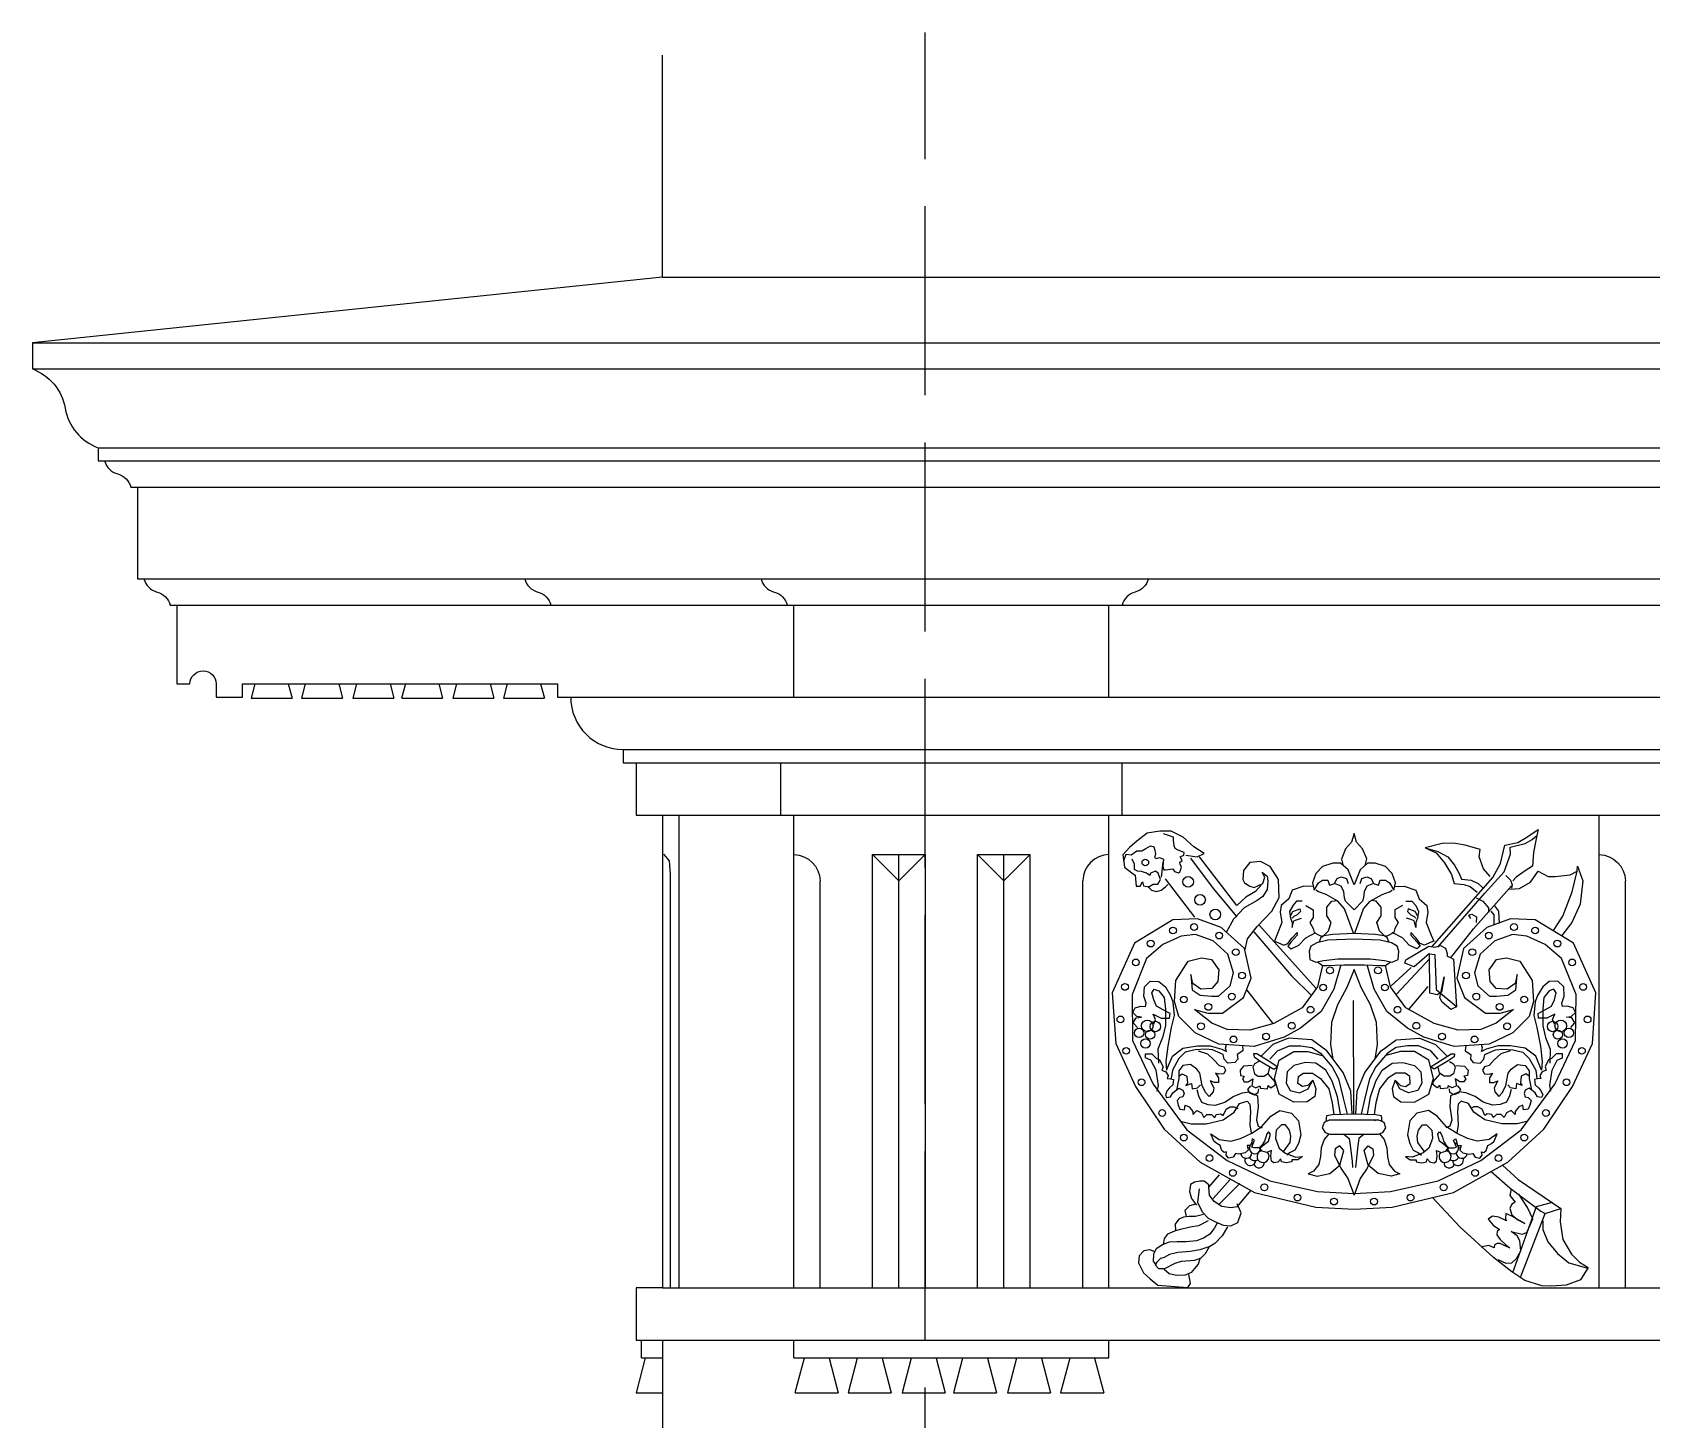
# Model space of a CAD drawing. Extents: x 70 to 1699, y 189 to 2322.
# Drawn here: x 70 to 686, y 1793 to 2322 of the extents above; entities that cross this region are included whole.
import ezdxf

# ---------------------------------------------------------------- set-up
doc = ezdxf.new("R2010")
doc.units = 0
doc.header["$LTSCALE"] = 10
doc.header["$MEASUREMENT"] = 0
doc.linetypes.add('ACAD_ISO02W100', pattern=[15, 12, -3])
for name, color, linetype in [('3', 3, 'CONTINUOUS'), ('4', 4, 'CONTINUOUS'), ('7', 7, 'CONTINUOUS')]:
    doc.layers.add(name, color=color, linetype=linetype)

msp = doc.modelspace()

# ---------------------------------------------------------------- linework, layer by layer
at = {"layer": '3', "linetype": 'ACAD_ISO02W100', "ltscale": 0.6}
msp.add_lwpolyline([(409.57, 293.44), (409.57, 2321.68)], dxfattribs=at)
at = {"layer": '3'}
for points in [[(94.57, 2163.47), (881.25, 2163.47)], [(294.57, 2048.47), (874.88, 2048.47)], [(485.25, 2006.06), (486.11, 2008.64), (488.04, 2008.42), (490.19, 2009.93), (492.13, 2009.93), (493.63, 2010.79), (495.35, 2011.86), (496.64, 2011.43), (497.07, 2010.14), (497.29, 2008.64), (496.86, 2007.35), (497.72, 2006.92), (498.79, 2007.35), (500.3, 2006.71), (500.08, 2003.91), (500.51, 2002.62), (501.15, 2002.62), (503.95, 2003.05), (504.59, 2001.98), (506.1, 2001.55), (506.53, 2001.76), (507.17, 2003.7), (506.74, 2004.77), (506.53, 2005.63), (507.39, 2006.28), (506.74, 2007.56), (508.03, 2008.21), (508.25, 2009.28), (505.88, 2010.14), (504.81, 2010.79), (504.38, 2011.86), (504.16, 2014.01), (504.16, 2015.08), (500.3, 2016.37)], [(600.03, 2011.07), (604.81, 2009.67), (608.6, 2007.68), (611.19, 2004.49), (612.99, 2001.31), (613.78, 1999.12), (617.57, 1998.72), (620.16, 1997.52), (621.56, 1996.13), (622.16, 1995.53)], [(604.81, 1973.22), (622.75, 1993.74), (630.13, 2001.9), (632.52, 2008.68), (632.32, 2011.27), (638.1, 2012.66), (640.69, 2014.25), (642.69, 2015.85)], [(312.59, 1843.47), (312.59, 2000.88), (312.22, 2006.06), (310, 2008.64)], [(389.57, 2008.47), (399.57, 1998.47), (409.57, 2008.47)], [(429.57, 2008.47), (439.57, 1998.47), (449.57, 2008.47)], [(500.08, 2005.63), (499.44, 1999.83)], [(510.61, 2007.14), (519.21, 1995.54), (528.24, 1984.79)], [(630.73, 2000.51), (632.52, 1998.72), (633.12, 1996.92), (632.92, 1995.73)], [(648.86, 1979.6), (652.45, 1984.97), (656.04, 1994.34), (657.83, 2002.1)], [(572.65, 1978.5), (569.33, 1987.78), (566.75, 1990.68), (562.24, 1993.26), (559.34, 1994.23), (558.37, 1994.87)], [(573.16, 1978.5), (576.47, 1987.78), (579.05, 1990.68), (583.57, 1993.26), (586.47, 1994.23), (587.44, 1994.87)], [(619.36, 1991.95), (621.96, 1990.75), (624.15, 1988.16), (624.15, 1986.37)], [(553.21, 1990.68), (550.95, 1990.68), (549.69, 1989.18), (548.37, 1986.81), (548.69, 1984.24), (549.34, 1982.63), (549.34, 1980.69), (549.98, 1983.27), (550.95, 1983.59), (552.89, 1984.24)], [(548.69, 1985.2), (549.66, 1986.81), (552.24, 1987.78), (552.56, 1986.81), (551.27, 1985.53), (549.98, 1984.88), (549.34, 1984.24)], [(554.5, 1989.07), (557.4, 1987.46), (557.4, 1984.56), (556.11, 1982.63), (557.4, 1980.37), (557.72, 1978.76), (559.66, 1977.79), (560.95, 1977.15), (563.21, 1979.4), (564.17, 1982.63), (562.56, 1985.2), (562.56, 1988.43), (564.5, 1990.68), (566.43, 1991)], [(591.31, 1989.07), (588.41, 1987.46), (588.41, 1984.56), (589.7, 1982.63), (588.41, 1980.37), (588.08, 1978.76), (586.15, 1977.79), (584.86, 1977.15), (582.6, 1979.4), (581.63, 1982.63), (583.25, 1985.2), (583.25, 1988.43), (581.31, 1990.68), (579.38, 1991)], [(592.6, 1990.68), (594.86, 1990.68), (596.47, 1989.07), (597.44, 1986.81), (597.11, 1984.24), (596.47, 1982.63), (596.47, 1980.69), (595.82, 1983.27), (594.86, 1983.59), (592.92, 1984.24)], [(597.11, 1985.2), (596.15, 1986.81), (593.57, 1987.78), (593.24, 1986.81), (594.53, 1985.53), (595.82, 1984.88), (596.47, 1984.24)], [(617.37, 1984.18), (616.57, 1985.37), (617.77, 1985.77), (619.56, 1984.77), (619.36, 1982.58)], [(626.34, 1988.96), (627.94, 1986.97), (628.13, 1982.19)], [(534.69, 1978.99), (549.09, 1962.24), (556.62, 1954.93)], [(589.07, 1955.3), (601.82, 1968.84)], [(490.39, 1942.55), (488.83, 1944.32), (489.94, 1946.32), (491.94, 1946.54), (490.16, 1946.76), (488.61, 1948.32), (489.5, 1950.1), (491.72, 1950.76), (493.5, 1950.54), (493.72, 1951.87), (492.83, 1954.54), (493.05, 1958.09), (495.27, 1960.31), (498.61, 1960.09), (501.05, 1958.09), (503.05, 1954.76), (503.94, 1952.32), (504.38, 1947.21), (503.27, 1942.55), (501.94, 1935.44), (501.27, 1929.67), (501.49, 1926.34), (503.72, 1931.67), (507.71, 1934.78), (513.27, 1935.66), (518.16, 1935.66), (522.6, 1934.33), (524.38, 1933.44), (523.93, 1934.78), (524.38, 1936.11)], [(496.61, 1943.88), (497.27, 1945.65), (496.38, 1947.65), (499.49, 1946.1), (502.6, 1946.1), (502.83, 1947.88), (499.94, 1949.43), (497.72, 1950.76), (496.61, 1953.2), (495.94, 1955.87), (496.83, 1957.2), (498.61, 1956.53), (500.61, 1954.09), (501.05, 1949.65), (501.05, 1943.21), (499.94, 1938.77), (498.16, 1934.33), (498.38, 1929)], [(655.42, 1942.55), (656.98, 1944.32), (655.87, 1946.32), (653.87, 1946.54), (655.64, 1946.76), (657.2, 1948.32), (656.31, 1950.1), (654.09, 1950.76), (652.31, 1950.54), (652.09, 1951.87), (652.98, 1954.54), (652.76, 1958.09), (650.53, 1960.31), (647.2, 1960.09), (644.76, 1958.09), (642.76, 1954.76), (641.87, 1952.32), (641.42, 1947.21), (642.54, 1942.55), (643.87, 1935.44), (644.53, 1929.67), (644.31, 1926.34), (642.09, 1931.67), (638.09, 1934.78), (632.54, 1935.66), (627.65, 1935.66), (623.21, 1934.33), (621.43, 1933.44), (621.87, 1934.78), (621.43, 1936.11)], [(649.2, 1943.88), (648.53, 1945.65), (649.42, 1947.65), (646.31, 1946.1), (643.2, 1946.1), (642.98, 1947.88), (645.87, 1949.43), (648.09, 1950.76), (649.2, 1953.2), (649.87, 1955.87), (648.98, 1957.2), (647.2, 1956.53), (645.2, 1954.09), (644.76, 1949.65), (644.76, 1943.21), (645.87, 1938.77), (647.65, 1934.33), (647.42, 1929)], [(572.89, 1909.69), (572.71, 1952.9)], [(572.22, 1909.67), (571.7, 1918.35), (568.81, 1925.45), (562.59, 1933.67), (556.82, 1937.88), (547.93, 1938.55), (541.93, 1936.11), (537.49, 1931.67)], [(573.58, 1909.67), (574.11, 1918.35), (576.99, 1925.45), (583.21, 1933.67), (588.99, 1937.88), (597.88, 1938.55), (603.88, 1936.11), (608.32, 1931.67)], [(497.94, 1918.35), (498.38, 1920.57), (497.49, 1926.34), (495.5, 1930.11), (493.5, 1931), (493.5, 1932.56), (495.94, 1932.56), (497.72, 1930.78), (498.83, 1930.34), (500.16, 1927.67), (499.72, 1926.34), (501.27, 1925.67), (502.16, 1924.34), (501.72, 1923.23), (503.05, 1923.01), (504.16, 1922.79), (503.94, 1920.79), (502.6, 1919.68), (501.72, 1918.57), (501.05, 1917.01), (501.49, 1915.9), (503.05, 1916.13), (503.94, 1917.68), (506.16, 1919.46), (507.71, 1918.79), (508.16, 1917.46), (507.71, 1916.13), (506.6, 1915.9), (505.49, 1914.79), (505.94, 1913.02), (506.6, 1911.46), (508.38, 1911.24), (508.6, 1913.02), (510.16, 1912.35), (511.49, 1910.58), (511.49, 1909.47), (513.05, 1911.02), (514.82, 1910.13), (515.71, 1908.36), (516.82, 1909.47), (518.6, 1909.47), (519.49, 1908.58), (519.93, 1908.36), (520.38, 1909.47), (522.16, 1909.69), (523.04, 1909.02), (524.16, 1911.46), (525.71, 1912.35), (527.27, 1912.35), (528.6, 1911.69)], [(530.38, 1935.89), (530.6, 1933.67), (528.38, 1932.33), (528.6, 1930.56), (527.49, 1929.23), (524.82, 1929), (523.49, 1930.56), (523.04, 1932.33), (519.05, 1934.11), (516.38, 1934.33), (512.38, 1934.11), (508.6, 1933.22), (506.16, 1930.78), (503.72, 1926.34), (503.27, 1923.23)], [(513.49, 1933.67), (517.05, 1932.56), (519.49, 1930.34), (521.49, 1928.12), (523.27, 1927.67), (523.93, 1926.34), (523.27, 1925.01), (521.27, 1924.79), (520.16, 1925.23), (521.27, 1923.45), (521.27, 1921.68), (519.71, 1921.68), (518.16, 1922.34), (519.49, 1919.68), (519.27, 1918.12), (517.71, 1916.35), (516.38, 1917.9), (515.05, 1920.57), (514.16, 1925.23), (513.05, 1926.78), (510.6, 1928.56), (507.71, 1928.12), (506.16, 1926.12), (506.16, 1923.23), (505.27, 1918.79)], [(543.93, 1927.45), (540.15, 1929.89), (535.93, 1932.56), (534.6, 1932.56), (534.82, 1931.45), (537.04, 1929.89), (542.37, 1926.78), (543.48, 1927.45)], [(540.82, 1930.56), (543.71, 1933.67), (548.37, 1935.66), (552.59, 1935.66), (556.82, 1935), (560.15, 1932.78), (564.59, 1927.67), (567.04, 1923.01), (568.81, 1915.68), (570.23, 1909.61)], [(567.71, 1909.55), (566.59, 1916.13), (564.59, 1922.12), (562.15, 1926.34), (558.37, 1929), (554.37, 1929.23), (549.93, 1928.12), (547.48, 1925.67), (547.04, 1921.45), (548.59, 1918.57), (552.15, 1917.68), (555.48, 1919.23), (557.26, 1922.56), (558.37, 1919.23), (557.93, 1916.35), (555.04, 1914.35), (549.93, 1914.13), (544.37, 1917.24), (542.6, 1923.23), (544.37, 1930.11), (549.93, 1933.44), (555.26, 1933.44), (560.81, 1931.89)], [(604.99, 1930.56), (602.1, 1933.67), (597.43, 1935.66), (593.21, 1935.66), (588.99, 1935), (585.66, 1932.78), (581.22, 1927.67), (578.77, 1923.01), (576.99, 1915.68), (575.58, 1909.61)], [(578.09, 1909.55), (579.22, 1916.13), (581.22, 1922.12), (583.66, 1926.34), (587.44, 1929), (591.44, 1929.23), (595.88, 1928.12), (598.32, 1925.67), (598.77, 1921.45), (597.21, 1918.57), (593.66, 1917.68), (590.32, 1919.23), (588.55, 1922.56), (587.44, 1919.23), (587.88, 1916.35), (590.77, 1914.35), (595.88, 1914.13), (601.43, 1917.24), (603.21, 1923.23), (601.43, 1930.11), (595.88, 1933.44), (590.55, 1933.44), (584.99, 1931.89)], [(601.88, 1927.45), (605.65, 1929.89), (609.88, 1932.56), (611.21, 1932.56), (610.99, 1931.45), (608.76, 1929.89), (603.43, 1926.78), (602.32, 1927.45)], [(615.43, 1935.89), (615.21, 1933.67), (617.43, 1932.33), (617.21, 1930.56), (618.32, 1929.23), (620.98, 1929), (622.32, 1930.56), (622.76, 1932.33), (626.76, 1934.11), (629.43, 1934.33), (633.43, 1934.11), (637.2, 1933.22), (639.65, 1930.78), (642.09, 1926.34), (642.54, 1923.23)], [(647.87, 1918.35), (647.42, 1920.57), (648.31, 1926.34), (650.31, 1930.11), (652.31, 1931), (652.31, 1932.56), (649.87, 1932.56), (648.09, 1930.78), (646.98, 1930.34), (645.65, 1927.67), (646.09, 1926.34), (644.53, 1925.67), (643.65, 1924.34), (644.09, 1923.23), (642.76, 1923.01), (641.65, 1922.79), (641.87, 1920.79), (643.2, 1919.68), (644.09, 1918.57), (644.76, 1917.01), (644.31, 1915.9), (642.76, 1916.13), (641.87, 1917.68), (639.65, 1919.46), (638.09, 1918.79), (637.65, 1917.46), (638.09, 1916.13), (639.2, 1915.9), (640.31, 1914.79), (639.87, 1913.02), (639.2, 1911.46), (637.43, 1911.24), (637.2, 1913.02), (635.65, 1912.35), (634.31, 1910.58), (634.31, 1909.47), (632.76, 1911.02), (630.98, 1910.13), (630.09, 1908.36), (628.98, 1909.47), (627.21, 1909.47), (626.32, 1908.58), (625.87, 1908.36), (625.43, 1909.47), (623.65, 1909.69), (622.76, 1909.02), (621.65, 1911.46), (620.1, 1912.35), (618.54, 1912.35), (617.21, 1911.69)], [(632.32, 1933.67), (628.76, 1932.56), (626.32, 1930.34), (624.32, 1928.12), (622.54, 1927.67), (621.87, 1926.34), (622.54, 1925.01), (624.54, 1924.79), (625.65, 1925.23), (624.54, 1923.45), (624.54, 1921.68), (626.09, 1921.68), (627.65, 1922.34), (626.32, 1919.68), (626.54, 1918.12), (628.09, 1916.35), (629.43, 1917.9), (630.76, 1920.57), (631.65, 1925.23), (632.76, 1926.78), (635.2, 1928.56), (638.09, 1928.12), (639.65, 1926.12), (639.65, 1923.23), (640.54, 1918.79)], [(506.16, 1924.12), (507.49, 1925.01), (509.27, 1924.12), (509.49, 1921.45), (508.83, 1920.57), (511.05, 1921.23), (511.27, 1919.23), (513.27, 1919.68), (514.38, 1920.79)], [(534.15, 1928.12), (530.82, 1927.89), (529.49, 1926.34), (529.71, 1924.34), (531.04, 1924.12), (530.38, 1923.01), (531.04, 1921.9), (532.6, 1921.9), (534.38, 1923.01), (533.93, 1920.34), (535.49, 1919.68), (537.04, 1920.34), (537.26, 1919.46), (539.93, 1919.23), (540.15, 1920.57), (541.26, 1919.68), (542.82, 1920.79), (542.82, 1921.9), (540.15, 1925.01)], [(536.6, 1929.67), (535.04, 1928.78), (534.38, 1927.45), (535.04, 1925.01), (536.38, 1924.12), (538.6, 1924.12), (540.37, 1925.23), (540.82, 1927.45)], [(557.26, 1922.56), (555.26, 1920.57), (553.26, 1920.12), (551.48, 1921.23), (551.71, 1923.9), (553.48, 1925.23), (557.04, 1925.23), (560.15, 1923.23), (563.26, 1919.23), (564.59, 1913.91), (565.2, 1909.48)], [(588.55, 1922.56), (590.55, 1920.57), (592.55, 1920.12), (594.32, 1921.23), (594.1, 1923.9), (592.32, 1925.23), (588.77, 1925.23), (585.66, 1923.23), (582.55, 1919.23), (581.22, 1913.91), (580.61, 1909.48)], [(611.65, 1928.12), (614.99, 1927.89), (616.32, 1926.34), (616.1, 1924.34), (614.76, 1924.12), (615.43, 1923.01), (614.76, 1921.9), (613.21, 1921.9), (611.43, 1923.01), (611.88, 1920.34), (610.32, 1919.68), (608.76, 1920.34), (608.54, 1919.46), (605.88, 1919.23), (605.65, 1920.57), (604.54, 1919.68), (602.99, 1920.79), (602.99, 1921.9), (605.65, 1925.01)], [(609.21, 1929.67), (610.76, 1928.78), (611.43, 1927.45), (610.76, 1925.01), (609.43, 1924.12), (607.21, 1924.12), (605.43, 1925.23), (604.99, 1927.45)], [(639.65, 1924.12), (638.31, 1925.01), (636.54, 1924.12), (636.31, 1921.45), (636.98, 1920.57), (634.76, 1921.23), (634.54, 1919.23), (632.54, 1919.68), (631.43, 1920.79)], [(513.05, 1919.01), (513.71, 1916.57), (514.82, 1914.13), (517.27, 1913.24), (520.16, 1913.02), (523.71, 1914.13), (526.82, 1916.35), (530.38, 1917.68), (532.82, 1918.12), (536.15, 1916.57), (536.38, 1912.57), (535.71, 1907.25), (536.38, 1905.03), (537.93, 1904.36)], [(533.49, 1920.34), (532.38, 1919.01), (533.04, 1917.68), (534.82, 1917.01), (536.38, 1917.9), (536.6, 1919.23)], [(632.76, 1919.01), (632.09, 1916.57), (630.98, 1914.13), (628.54, 1913.24), (625.65, 1913.02), (622.1, 1914.13), (618.98, 1916.35), (615.43, 1917.68), (612.99, 1918.12), (609.65, 1916.57), (609.43, 1912.57), (610.1, 1907.25), (609.43, 1905.03), (607.88, 1904.36)], [(612.32, 1920.34), (613.43, 1919.01), (612.76, 1917.68), (610.99, 1917.01), (609.43, 1917.9), (609.21, 1919.23)], [(507.27, 1906.8), (510.83, 1905.91), (516.6, 1905.91), (523.04, 1907.47), (527.27, 1910.35), (529.27, 1913.68), (532.15, 1914.57), (533.26, 1913.46), (533.49, 1910.58), (533.26, 1905.47), (533.71, 1902.36)], [(638.54, 1906.8), (634.98, 1905.91), (629.2, 1905.91), (622.76, 1907.47), (618.54, 1910.35), (616.54, 1913.68), (613.65, 1914.57), (612.54, 1913.46), (612.32, 1910.58), (612.54, 1905.47), (612.1, 1902.36)], [(546.15, 1895.48), (548.59, 1898.81), (548.82, 1901.25), (548.37, 1903.47), (546.82, 1905.47), (545.26, 1905.47), (543.26, 1903.47), (543.04, 1900.36), (544.37, 1896.59), (546.6, 1894.81), (550.59, 1893.26), (553.26, 1893.48), (551.48, 1892.15), (549.26, 1892.15), (549.26, 1891.48), (547.04, 1891.04), (545.26, 1891.48), (545.04, 1892.59), (543.93, 1891.26), (542.37, 1891.04), (541.49, 1891.7), (541.26, 1893.7), (541.49, 1895.7), (539.71, 1895.03), (537.93, 1895.48), (537.04, 1896.59), (538.82, 1898.14), (540.37, 1899.25), (541.04, 1901.92), (540.37, 1902.81), (539.71, 1902.14), (539.26, 1900.81), (538.82, 1899.25), (537.93, 1897.92), (536.82, 1896.81), (535.71, 1896.81), (534.82, 1896.81), (533.93, 1897.03), (535.04, 1899.7), (534.15, 1900.14), (533.93, 1899.03), (533.49, 1897.7), (532.15, 1897.7), (532.6, 1895.92), (531.49, 1894.81), (529.04, 1894.37), (527.71, 1894.59), (526.82, 1893.26), (525.04, 1892.81), (524.16, 1893.92), (524.38, 1895.26), (523.49, 1895.03), (522.6, 1895.7), (521.93, 1897.7), (520.6, 1898.36), (519.49, 1899.25), (518.38, 1902.14), (521.49, 1899.92), (525.93, 1899.25), (529.71, 1900.36), (533.93, 1902.36), (537.71, 1904.8), (541.26, 1908.8), (544.6, 1911.02), (549.04, 1909.91), (551.71, 1907.02), (552.59, 1901.7), (551.71, 1898.36), (550.37, 1895.92), (548.37, 1894.81), (547.26, 1893.92)], [(573.88, 1901.92), (582.1, 1901.92), (583.88, 1902.58), (584.99, 1904.36), (584.33, 1906.36), (582.33, 1907.25), (572.9, 1907.25), (563.48, 1907.25), (561.48, 1906.36), (560.81, 1904.36), (561.93, 1902.58), (563.7, 1901.92), (582.1, 1901.92)], [(562.26, 1906.7), (562.59, 1909.02), (564.59, 1909.47), (572.89, 1909.69), (581.22, 1909.47), (583.21, 1909.02), (583.55, 1906.7)], [(580.75, 1907.25), (580.77, 1907.02)], [(599.66, 1895.48), (597.21, 1898.81), (596.99, 1901.25), (597.43, 1903.47), (598.99, 1905.47), (600.54, 1905.47), (602.54, 1903.47), (602.77, 1900.36), (601.43, 1896.59), (599.21, 1894.81), (595.21, 1893.26), (592.55, 1893.48), (594.32, 1892.15), (596.55, 1892.15), (596.55, 1891.48), (598.77, 1891.04), (600.54, 1891.48), (600.77, 1892.59), (601.88, 1891.26), (603.43, 1891.04), (604.32, 1891.7), (604.54, 1893.7), (604.32, 1895.7), (606.1, 1895.03), (607.88, 1895.48), (608.76, 1896.59), (606.99, 1898.14), (605.43, 1899.25), (604.77, 1901.92), (605.43, 1902.81), (606.1, 1902.14), (606.54, 1900.81), (606.99, 1899.25), (607.88, 1897.92), (608.99, 1896.81), (610.1, 1896.81), (610.99, 1896.81), (611.88, 1897.03), (610.76, 1899.7), (611.65, 1900.14), (611.88, 1899.03), (612.32, 1897.7), (613.65, 1897.7), (613.21, 1895.92), (614.32, 1894.81), (616.76, 1894.37), (618.1, 1894.59), (618.98, 1893.26), (620.76, 1892.81), (621.65, 1893.92), (621.43, 1895.26), (622.32, 1895.03), (623.21, 1895.7), (623.87, 1897.7), (625.21, 1898.36), (626.32, 1899.25), (627.43, 1902.14), (624.32, 1899.92), (619.87, 1899.25), (616.1, 1900.36), (611.88, 1902.36), (608.1, 1904.8), (604.54, 1908.8), (601.21, 1911.02), (596.77, 1909.91), (594.1, 1907.02), (593.21, 1901.7), (594.1, 1898.36), (595.43, 1895.92), (597.43, 1894.81), (598.54, 1893.92)], [(563.26, 1902.14), (561.48, 1899.92), (560.37, 1896.81), (560.15, 1893.48), (559.48, 1890.37), (557.48, 1887.93), (555.48, 1886.82), (558.81, 1885.93), (563.7, 1887.04), (567.48, 1890.15), (569.03, 1895.7), (567.48, 1897.48), (565.7, 1896.37), (565.48, 1893.92), (567.92, 1889.04), (570.59, 1885.04), (572.9, 1878.69)], [(569.03, 1901.92), (571.03, 1900.36), (571.48, 1897.7), (572.15, 1891.7), (572.37, 1889.26)], [(582.55, 1902.14), (584.33, 1899.92), (585.44, 1896.81), (585.66, 1893.48), (586.33, 1890.37), (588.32, 1887.93), (590.32, 1886.82), (586.99, 1885.93), (582.1, 1887.04), (578.33, 1890.15), (576.77, 1895.7), (578.33, 1897.48), (580.1, 1896.37), (580.33, 1893.92), (577.88, 1889.04), (575.22, 1885.04), (572.9, 1878.69)], [(576.77, 1901.92), (574.77, 1900.36), (574.33, 1897.7), (573.66, 1891.7), (573.44, 1889.26)], [(519.24, 1877.52), (525.78, 1884.67)], [(521.49, 1875.28), (529.46, 1883.24)], [(632.79, 1881.2), (632.18, 1878.55), (634.22, 1876.09), (633, 1875.28), (632.18, 1873.64), (633, 1871.19), (635.25, 1869.35), (637.9, 1867.92), (633, 1870.78), (630.75, 1871.8), (630.54, 1869.76), (630.95, 1868.95), (628.09, 1870.37), (625.64, 1870.78), (624, 1869.56), (625.84, 1867.31), (628.29, 1865.68), (627.48, 1864.86), (627.27, 1863.63), (628.5, 1861.8), (630.54, 1859.96), (632.18, 1858.73), (630.54, 1859.34), (628.5, 1860.37), (627.48, 1860.37), (626.46, 1859.75), (626.25, 1858.73), (624.21, 1859.55), (622.37, 1859.14), (621.34, 1858.94)], [(627.68, 1854.24), (630.75, 1852.81), (633, 1853.01), (634.84, 1854.65), (636.47, 1857.51), (636.06, 1861.39), (635.04, 1863.23), (632.79, 1864.86), (636.88, 1863.84), (638.72, 1864.45), (640.97, 1869.76), (638.92, 1874.05), (635.65, 1879.16)], [(633.41, 1849.33), (642.4, 1874.46), (648.53, 1876.09)]]:
    msp.add_lwpolyline(points, dxfattribs=at)
for centre, radius in [((493.42, 2005.42), 1.25), ((509.75, 1998.11), 2.03), ((514.27, 1991.24), 2.03), ((520.07, 1985.65), 2.03), ((503.95, 1979.57), 1.29), ((512, 1980.88), 1.29), ((633.81, 1980.88), 1.29), ((641.86, 1979.57), 1.29), ((495.47, 1974.57), 1.29), ((521.56, 1977.62), 1.29), ((624.24, 1977.62), 1.29), ((650.34, 1974.57), 1.29), ((489.81, 1967.4), 1.29), ((527.87, 1971.31), 1.29), ((617.94, 1971.31), 1.29), ((655.99, 1967.4), 1.29), ((530.26, 1962.4), 1.29), ((563.75, 1964.36), 1.29), ((582.05, 1964.36), 1.29), ((615.54, 1962.4), 1.29), ((485.68, 1958.06), 1.29), ((526.35, 1954.36), 1.29), ((561.15, 1957.84), 1.29), ((584.66, 1957.84), 1.29), ((619.46, 1954.36), 1.29), ((660.13, 1958.06), 1.29), ((508.08, 1953.28), 1.29), ((517.43, 1950.45), 1.29), ((556.36, 1949.36), 1.29), ((589.45, 1949.36), 1.29), ((628.37, 1950.45), 1.29), ((637.73, 1953.28), 1.29), ((483.94, 1945.67), 1.29), ((494.16, 1943.21), 2.2), ((497.27, 1942.99), 1.99), ((514.61, 1943.06), 1.29), ((549.18, 1943.28), 1.29), ((596.62, 1943.28), 1.29), ((631.2, 1943.06), 1.29), ((648.53, 1942.99), 1.99), ((651.64, 1943.21), 2.2), ((661.86, 1945.67), 1.29), ((491.05, 1940.55), 1.79), ((493.5, 1936.55), 1.79), ((495.27, 1939.88), 1.73), ((527, 1938.06), 1.29), ((539.4, 1939.15), 1.29), ((606.41, 1939.15), 1.29), ((618.81, 1938.06), 1.29), ((650.53, 1939.88), 1.73), ((652.31, 1936.55), 1.79), ((654.75, 1940.55), 1.79), ((486.12, 1933.72), 1.29), ((659.69, 1933.72), 1.29), ((491.99, 1921.76), 1.29), ((653.82, 1921.76), 1.29), ((499.82, 1910.03), 1.29), ((645.99, 1910.03), 1.29), ((508.08, 1900.68), 1.29), ((637.73, 1900.68), 1.29), ((517.87, 1892.86), 1.29), ((627.94, 1892.86), 1.29), ((526.78, 1887.21), 1.29), ((619.02, 1887.21), 1.29), ((538.75, 1881.72), 1.29), ((607.05, 1881.72), 1.29), ((551.37, 1877.81), 1.29), ((565.28, 1876.29), 1.29), ((580.52, 1876.29), 1.29), ((594.44, 1877.81), 1.29)]:
    msp.add_circle(centre, radius, dxfattribs=at)
for centre, radius, start, end in [((531.87, 1894.86), 2.1, 189.65514, 0.43866), ((531.87, 1894.86), 2.1, 55.32283, 76.68944), ((535.16, 1896.6), 2.1, 105.74579, 352.97714), ((538.26, 1893.48), 2.29, 102.95506, 45.08925), ((535.01, 1893.99), 2.1, 34.72043, 35.38881), ((535.16, 1896.6), 2.1, 4.68961, 15.76613), ((607.55, 1893.48), 2.29, 134.91075, 77.04494), ((610.65, 1896.6), 2.1, 164.23387, 175.31039), ((610.65, 1896.6), 2.1, 187.02286, 74.25421), ((610.79, 1893.99), 2.1, 144.61119, 145.27957), ((613.93, 1894.86), 2.1, 179.56134, 350.34486), ((613.93, 1894.86), 2.1, 103.31056, 124.67717), ((533.37, 1892.1), 2.1, 160.1292, 355.52831), ((535.01, 1893.99), 2.1, 203.45061, 307.39731), ((536.66, 1891.23), 2.1, 200.94632, 0.29817), ((609.15, 1891.23), 2.1, 179.70183, 339.05368), ((610.79, 1893.99), 2.1, 232.60269, 336.54939), ((612.44, 1892.1), 2.1, 184.47169, 19.8708)]:
    msp.add_arc(centre, radius, start, end, dxfattribs=at)
at = {"layer": '4'}
for points in [[(309.57, 2228.47), (309.57, 2312.98)], [(309.57, 2228.47), (867.11, 2228.47)], [(69.57, 2203.47), (874.14, 2203.47)], [(359.57, 2068.47), (359.57, 2103.47)], [(479.57, 2068.47), (479.57, 2103.47)], [(149.57, 2073.47), (269.57, 2073.47)], [(154.28, 2073.47), (152.85, 2068.01)], [(167.03, 2073.47), (168.46, 2068.01)], [(173.5, 2073.47), (172.07, 2068.01)], [(186.25, 2073.47), (187.69, 2068.01)], [(193.02, 2073.47), (191.59, 2068.01)], [(205.78, 2073.47), (207.21, 2068.01)], [(211.62, 2073.47), (210.19, 2068.01)], [(224.38, 2073.47), (225.81, 2068.01)], [(231.15, 2073.47), (229.71, 2068.01)], [(243.9, 2073.47), (245.33, 2068.01)], [(250.37, 2073.47), (248.94, 2068.01)], [(263.12, 2073.47), (264.55, 2068.01)], [(152.86, 2068.07), (168.45, 2068.07)], [(172.08, 2068.07), (187.67, 2068.07)], [(191.6, 2068.07), (207.19, 2068.07)], [(210.21, 2068.07), (225.8, 2068.07)], [(229.73, 2068.07), (245.32, 2068.07)], [(248.95, 2068.07), (264.54, 2068.07)], [(274.57, 2068.47), (878.86, 2068.47)], [(354.57, 2023.47), (354.57, 2043.47)], [(484.57, 2023.47), (484.57, 2043.47)], [(479.57, 1843.47), (479.57, 2023.47)], [(301.57, 1816.81), (301.57, 1823.47)], [(302.9, 1816.81), (299.57, 1803.47), (309.57, 1803.47)], [(301.57, 1816.81), (309.57, 1816.81)]]:
    msp.add_lwpolyline(points, dxfattribs=at)
for points in [[(309.57, 2228.47), (69.57, 2203.47), (69.57, 2193.47, -0.267949), (82.07, 2178.47, 0.267949), (94.57, 2163.47), (94.57, 2158.47), (97.07, 2158.47, 0.267949), (102.07, 2153.47, -0.267949), (107.07, 2148.47), (109.57, 2148.47), (109.57, 2113.47), (112.07, 2113.47, 0.267949), (117.07, 2108.47, -0.267949), (122.07, 2103.47), (124.57, 2103.47), (124.57, 2073.47), (129.57, 2073.47, -1), (139.57, 2073.47), (139.57, 2068.47), (149.57, 2068.47), (149.57, 2073.47), (269.57, 2073.47), (269.57, 2068.47), (274.57, 2068.47, 0.414214), (294.57, 2048.47), (294.57, 2043.47), (299.57, 2043.47), (299.57, 2023.47), (309.57, 2023.47), (309.57, 1843.47), (299.57, 1843.47), (299.57, 1823.47), (309.57, 1823.47), (309.57, 1763.47)], [(257.07, 2113.47, 0.267949), (262.07, 2108.47, -0.267949), (267.07, 2103.47)], [(347.07, 2113.47, 0.267949), (352.07, 2108.47, -0.267949), (357.07, 2103.47)], [(494.57, 2113.47, -0.267949), (489.57, 2108.47, 0.267949), (484.57, 2103.47)]]:
    msp.add_lwpolyline(points, format="xyb", dxfattribs=at)
at = {"layer": '7'}
for points in [[(69.57, 2193.47), (876.39, 2193.47)], [(97.07, 2158.47), (881.79, 2158.47)], [(109.57, 2148.47), (882.65, 2148.47)], [(109.57, 2113.47), (883.34, 2113.47)], [(124.57, 2103.47), (882.86, 2103.47)], [(299.57, 2043.47), (873.69, 2043.47)], [(309.57, 2023.47), (868.11, 2023.47)], [(315.87, 1843.47), (315.87, 2023.47)], [(359.57, 1843.47), (359.57, 2023.47)], [(666.24, 1843.47), (666.24, 2023.47)], [(508.89, 2008.21), (513.19, 2007.56), (515.77, 2008.85), (511.9, 2011.43), (507.82, 2015.08), (503.3, 2017.45), (499.01, 2017.45), (494.06, 2016.59), (490.19, 2013.58), (487.4, 2011.22), (484.82, 2008.42), (485.46, 2003.7), (488.26, 2001.55), (489.55, 2000.69), (489.98, 1996.39), (491.48, 1996.39), (492.34, 1998.11), (492.77, 1996.61), (494.71, 1996.18), (496.43, 1997.25), (498.15, 1997.25), (499.22, 1998.97), (498.36, 2001.34), (497.29, 2002.19), (495.35, 2001.34), (495.14, 2000.48), (493.85, 2001.34), (491.91, 2001.98), (490.41, 2002.19), (489.33, 2002.84), (489.33, 2004.77), (488.47, 2006.71)], [(602.62, 1973.42), (625.74, 1999.71), (628.73, 2005.09), (630.33, 2012.06), (635.31, 2013.06), (638.7, 2015.05), (643.08, 2018.04), (642.29, 2014.45), (641.29, 2009.27), (640.89, 2004.1), (638.1, 2002.3), (634.71, 1999.91), (633.32, 1998.52)], [(577.11, 2004.32), (577.81, 2006.83), (576.17, 2010.68), (573.89, 2013.25), (572.9, 2016.46), (571.94, 2013.24), (569.68, 2010.66), (568.07, 2006.79), (568.79, 2004.25)], [(624.75, 2000.11), (622.16, 2003.1), (620.56, 2007.68), (620.96, 2010.47), (615.18, 2012.06), (610.79, 2012.86), (606.41, 2012.66), (600.03, 2011.07), (604.22, 2009.08), (607.41, 2005.29), (610, 2000.91), (610.99, 1997.52), (614.78, 1997.12), (617.17, 1996.33), (619.76, 1994.14)], [(389.57, 1843.47), (389.57, 2008.47)], [(389.57, 2008.47), (409.57, 2008.47)], [(399.57, 1843.47), (399.57, 2008.47)], [(409.57, 2008.47), (409.57, 1843.47)], [(429.57, 1843.47), (429.57, 2008.47)], [(429.57, 2008.47), (449.57, 2008.47)], [(439.57, 1843.47), (439.57, 2008.47)], [(449.57, 1843.47), (449.57, 2008.47)], [(537.48, 1996.82), (535.34, 1994.46), (531.68, 1992.31), (528.24, 1989.09), (514.05, 2007.56)], [(531.47, 1972.33), (532.33, 1976.42), (535.98, 1981.14), (541.57, 1986.94), (544.36, 1992.1), (544.15, 1998.97), (540.92, 2003.91), (537.27, 2005.85), (533.19, 2005.42), (530.82, 2002.41), (530.61, 1998.97), (531.25, 1997.68), (533.19, 1996.39), (534.91, 1995.96), (538.13, 1997.47), (538.99, 1999.83), (537.91, 2001.76), (539.85, 2000.26), (540.06, 1998.33), (539.85, 1995.11), (538.13, 1992.53), (535.98, 1991.02), (531.04, 1988.23), (526.95, 1983.93), (524.37, 1978.99)], [(575.18, 1997.45), (575.83, 1999.38), (577.76, 2000.03), (579.38, 1999.38), (580.34, 1997.45), (582.28, 1996.81), (582.92, 1998.74), (584.86, 1998.74), (586.47, 1997.77), (588.08, 1994.87), (588.73, 1997.77), (587.44, 2001.32), (584.86, 2003.9), (580.99, 2005.18), (578.09, 2005.18), (575.18, 2002.61), (572.9, 1996.91), (570.62, 2002.61), (567.72, 2005.18), (564.82, 2005.18), (560.95, 2003.9), (558.37, 2001.32), (557.08, 1997.77), (557.72, 1994.87), (559.34, 1997.77), (560.95, 1998.74), (562.88, 1998.74), (563.53, 1996.81), (565.46, 1997.45), (566.43, 1999.38), (568.04, 2000.03), (569.98, 1999.38), (570.62, 1997.45)], [(369.57, 1843.47), (369.57, 1998.47)], [(469.57, 1843.47), (469.57, 1998.47)], [(500.94, 1999.19), (512.12, 1984.58)], [(632.12, 1995.33), (635.91, 1995.53), (640.09, 1997.92), (643.08, 2002.1), (646.87, 2000.11), (649.46, 2000.11), (655.24, 2000.71), (657.83, 2002.1), (658.03, 2004.1), (660.03, 1998.52), (659.03, 1989.56), (655.84, 1982.58), (652.05, 1977.6)], [(676.24, 1843.47), (676.24, 1998.47)], [(494.92, 1996.18), (494.49, 1996.18), (495.78, 1994.89), (497.72, 1994.46), (499.44, 1994.89), (501.15, 1996.18), (502.01, 1997.04)], [(557.4, 1996.32), (553.85, 1996.48), (549.34, 1994.87), (548.05, 1991.65), (545.15, 1989.07), (544.82, 1986.49), (545.47, 1982.63), (543.53, 1977.79), (542.57, 1975.54), (544.18, 1974.89), (546.11, 1973.92), (547.73, 1974.57), (549.34, 1976.82), (551.27, 1978.76), (551.27, 1977.79), (549.02, 1975.21), (547.73, 1973.6), (549.02, 1972.63), (551.92, 1973.92), (554.5, 1976.82), (558.37, 1978.76)], [(580.34, 1997.45), (577.76, 1996.48), (576.8, 1994.23), (576.47, 1991.97), (576.15, 1990.68), (572.9, 1987.44), (569.66, 1990.68), (569.33, 1991.97), (569.01, 1994.23), (568.04, 1996.48), (565.46, 1997.45)], [(588.41, 1996.32), (591.95, 1996.48), (596.47, 1994.87), (597.76, 1991.65), (600.66, 1989.07), (600.98, 1986.49), (600.34, 1982.63), (602.27, 1977.79), (603.24, 1975.54), (601.63, 1974.89), (599.69, 1973.92), (598.08, 1974.57), (596.47, 1976.82), (594.53, 1978.76), (594.53, 1977.79), (596.79, 1975.21), (598.08, 1973.6), (596.79, 1972.63), (593.89, 1973.92), (591.31, 1976.82), (587.44, 1978.76)], [(609.6, 1969.04), (618.37, 1980.19), (632.92, 1996.53)], [(624.95, 1986.97), (626.14, 1985.57), (626.14, 1983.58), (626.14, 1981.99)], [(560.95, 1966.19), (559.01, 1958.13), (553.21, 1950.08), (542.36, 1944.08), (533.25, 1941.64), (524.59, 1941.86), (518.81, 1944.3), (512.14, 1949.41), (517.25, 1948.08), (522.81, 1948.08), (530.81, 1954.07), (533.69, 1961.4), (531.25, 1972.72), (522.36, 1980.71), (513.25, 1984.04), (503.92, 1983.6), (489.26, 1974.72), (480.82, 1955.85), (482.15, 1936.53), (489.7, 1920.1), (500.59, 1903.9), (514.37, 1891.24), (535.03, 1879.7), (558.36, 1874.15), (572.9, 1873.41), (587.45, 1874.15), (610.78, 1879.7), (631.44, 1891.24), (645.22, 1903.9), (656.1, 1920.1), (663.66, 1936.53), (664.99, 1955.85), (656.55, 1974.72), (641.88, 1983.6), (632.55, 1984.04), (623.44, 1980.71), (614.56, 1972.72), (612.11, 1961.4), (615, 1954.07), (623, 1948.08), (628.55, 1948.08), (633.66, 1949.41), (627, 1944.3), (621.22, 1941.86), (612.56, 1941.64), (603.45, 1944.08), (592.6, 1950.08), (586.79, 1958.13), (584.86, 1966.19)], [(536.84, 1981.57), (558.55, 1957.3)], [(567.89, 1966.46), (565.24, 1957.18), (560.36, 1948.74), (552.58, 1942.31), (546.36, 1938.98), (534.81, 1935.42), (521.47, 1936.31), (512.37, 1940.53), (506.14, 1946.75), (504.59, 1952.52), (505.03, 1960.51), (509.7, 1967.84), (514.81, 1969.17), (518.59, 1968.5), (521.47, 1964.51), (521.03, 1960.07), (518.81, 1957.4), (514.59, 1957.18), (511.48, 1959.4), (510.81, 1962.73), (511.25, 1956.96), (514.37, 1954.96), (518.59, 1954.52), (521.25, 1954.52), (525.7, 1958.51), (527.03, 1963.4), (524.81, 1970.5), (519.25, 1975.61), (512.59, 1978.05), (507.03, 1977.38), (500.15, 1974.28), (493.93, 1968.95), (488.37, 1955.18), (488.59, 1937.64), (496.37, 1920.99), (509.26, 1903.67), (524.59, 1891.91), (540.8, 1884.14), (559.02, 1880.14), (572.9, 1879.4), (586.78, 1880.14), (605, 1884.14), (621.22, 1891.91), (636.55, 1903.67), (649.44, 1920.99), (657.21, 1937.64), (657.44, 1955.18), (651.88, 1968.95), (645.66, 1974.28), (638.77, 1977.38), (633.22, 1978.05), (626.55, 1975.61), (621, 1970.5), (618.78, 1963.4), (620.11, 1958.51), (624.55, 1954.52), (627.22, 1954.52), (631.44, 1954.96), (634.55, 1956.96), (635, 1962.73), (634.33, 1959.4), (631.22, 1957.18), (627, 1957.4), (624.78, 1960.07), (624.33, 1964.51), (627.22, 1968.5), (631, 1969.17), (636.11, 1967.84), (640.77, 1960.51), (641.22, 1952.52), (639.66, 1946.75), (633.44, 1940.53), (624.33, 1936.31), (611, 1935.42), (599.45, 1938.98), (593.23, 1942.31), (585.45, 1948.74), (580.56, 1957.18), (577.91, 1966.46)], [(559.69, 1975.12), (560.63, 1977.47), (564.82, 1978.11), (572.9, 1978.52), (580.99, 1978.11), (585.18, 1977.47), (586.12, 1975.12)], [(601.62, 1970.83), (595.84, 1965.65), (592.26, 1967.05), (592.66, 1968.44), (601.43, 1973.62), (603.62, 1973.22), (605.81, 1973.82), (607.8, 1972.82), (608.4, 1970.83), (608.4, 1969.84), (609.4, 1969.44), (610.79, 1968.64), (611.99, 1950.51), (609.8, 1949.52), (606.41, 1952.31), (605.61, 1953.9), (607.21, 1961.87), (606.21, 1956.09), (604.61, 1955.1), (601.82, 1955.69), (601.62, 1970.63), (603.62, 1970.43), (604.22, 1957.09), (611.79, 1950.71)], [(559.03, 1967.63), (560.95, 1966.19), (562.56, 1966.19), (569.01, 1966.51), (572.9, 1966.51), (576.8, 1966.51), (583.25, 1966.19), (584.86, 1966.19), (586.77, 1967.63)], [(580.99, 1930.56), (581.88, 1936.11), (581.44, 1944.54), (579.22, 1951.21), (575.66, 1957.87), (572.9, 1964.64), (570.15, 1957.87), (566.59, 1951.21), (564.37, 1944.54), (563.92, 1936.11), (564.81, 1930.56)], [(587.07, 1958.48), (594.65, 1965.45)], [(532.11, 1956.87), (542, 1944.19)], [(601.04, 1958.21), (593.51, 1949.37)], [(629.46, 1890.14), (635.45, 1884.67), (651.6, 1873.64), (651.39, 1868.54), (652.42, 1861.8), (655.69, 1856.28), (658.75, 1853.22), (662.02, 1851.17), (659.16, 1846.48), (653.64, 1844.43), (648.12, 1844.02), (644.44, 1844.23), (637.9, 1846.27), (633, 1849.54), (626.05, 1855.05), (613.17, 1866.7), (602.84, 1877.81)], [(625.12, 1887.71), (632.38, 1881.41), (644.03, 1872.62), (645.67, 1871.8)], [(528.44, 1874.26), (525.99, 1873.85), (522.51, 1874.46), (519.65, 1876.3), (517.81, 1878.75), (517.6, 1881.61), (517.6, 1882.63), (515.77, 1884.06), (514.13, 1884.06), (512.09, 1883.65), (510.65, 1882.83), (510.25, 1880.18), (511.06, 1877.52), (512.9, 1874.87)], [(513.93, 1881.2), (513.31, 1875.89), (515.15, 1872.21), (517.4, 1869.97), (519.85, 1868.74), (523.12, 1867.31), (525.99, 1867.11), (528.64, 1868.33), (529.87, 1872.01), (528.44, 1875.48)], [(517.6, 1881.81), (521.69, 1886.51)], [(512.49, 1875.28), (510.25, 1874.66), (508.41, 1872.83), (509.02, 1870.58)], [(528.44, 1874.26), (533.78, 1880.6)], [(517.4, 1868.94), (513.72, 1867.11), (510.45, 1866.49), (506.36, 1865.47), (504.52, 1865.06), (501.86, 1863.84), (500.64, 1862.2), (500.23, 1859.96)], [(515.56, 1871.4), (512.49, 1870.58), (510.04, 1870.58), (508, 1870.37), (506.16, 1869.56), (504.73, 1867.72), (504.93, 1865.27)], [(636.47, 1847.7), (645.67, 1871.8), (651.6, 1873.64)], [(644.85, 1868.95), (644.85, 1865.68), (646.69, 1860.98), (650.37, 1856.48), (654.66, 1853.01), (658.75, 1851.79), (661.82, 1850.97)], [(520.88, 1868.33), (519.65, 1866.08), (518.01, 1863.84), (515.56, 1862.41), (512.9, 1861.39), (509.02, 1860.98), (505.54, 1860.98), (502.48, 1860.77), (500.23, 1859.96), (497.57, 1858.32), (496.55, 1856.28), (496.35, 1853.62), (497.37, 1852.19)], [(524.76, 1866.7), (522.72, 1863.22), (519.85, 1860.36), (518.01, 1859.14), (514.13, 1857.91), (510.45, 1857.3), (505.75, 1856.89), (502.68, 1856.08), (500.64, 1855.05), (499.21, 1854.65), (497.78, 1853.22), (497.16, 1852.19), (498.39, 1850.76), (500.84, 1850.76), (504.73, 1852.81), (507.18, 1853.62), (512.29, 1854.03), (514.74, 1854.85), (516.38, 1856.48), (517.81, 1859.14)], [(497.16, 1857.1), (495.12, 1857.91), (492.87, 1857.51), (491.03, 1855.67), (490.83, 1853.01), (492.67, 1849.13), (495.32, 1846.88), (498.19, 1844.43), (509.63, 1843.61), (510.65, 1845.04), (510.04, 1848.52)], [(514.13, 1854.44), (513.52, 1852.4), (512.09, 1850.76), (510.86, 1849.33), (508.61, 1848.31), (505.34, 1848.11), (502.48, 1848.72), (500.64, 1850.36)], [(309.57, 1843.47), (815.93, 1843.47)], [(309.57, 1823.47), (814.68, 1823.47)], [(359.57, 1816.81), (359.57, 1823.47)], [(479.57, 1816.81), (479.57, 1823.47)], [(359.57, 1816.81), (479.57, 1816.81)], [(363.48, 1816.68), (360, 1803.41)], [(372.96, 1816.68), (376.44, 1803.41)], [(383.71, 1816.68), (380.23, 1803.41)], [(393.19, 1816.68), (396.67, 1803.41)], [(404.26, 1816.68), (400.78, 1803.41)], [(413.74, 1816.68), (417.22, 1803.41)], [(423.84, 1816.68), (420.36, 1803.41)], [(433.32, 1816.68), (436.8, 1803.41)], [(444.39, 1816.68), (440.91, 1803.41)], [(453.87, 1816.68), (457.35, 1803.41)], [(464.62, 1816.68), (461.14, 1803.41)], [(474.1, 1816.68), (477.58, 1803.41)], [(360.01, 1803.47), (376.42, 1803.47)], [(380.25, 1803.47), (396.65, 1803.47)], [(400.8, 1803.47), (417.2, 1803.47)], [(420.38, 1803.47), (436.79, 1803.47)], [(440.93, 1803.47), (457.33, 1803.47)], [(461.16, 1803.47), (477.57, 1803.47)]]:
    msp.add_lwpolyline(points, dxfattribs=at)
for points in [[(359.57, 2008.47, -0.400367), (369.57, 1998.47, 23.518409)], [(479.57, 2008.47, 0.400367), (469.57, 1998.47, -23.518409)], [(666.24, 2008.47, -0.400367), (676.24, 1998.47, 23.518409)]]:
    msp.add_lwpolyline(points, format="xyb", dxfattribs=at)
msp.add_lwpolyline([(572.9, 1968.77), (579.05, 1968.77), (584.54, 1968.12), (587.44, 1967.48), (589.7, 1968.45), (590.02, 1971.67), (589.37, 1973.6), (587.12, 1974.89), (582.92, 1975.86), (572.9, 1976.26), (562.88, 1975.86), (558.69, 1974.89), (556.43, 1973.6), (555.79, 1971.67), (556.11, 1968.45), (558.37, 1967.48), (561.27, 1968.12), (566.75, 1968.77)], close=True, dxfattribs=at)

doc.saveas('drawing.dxf')
